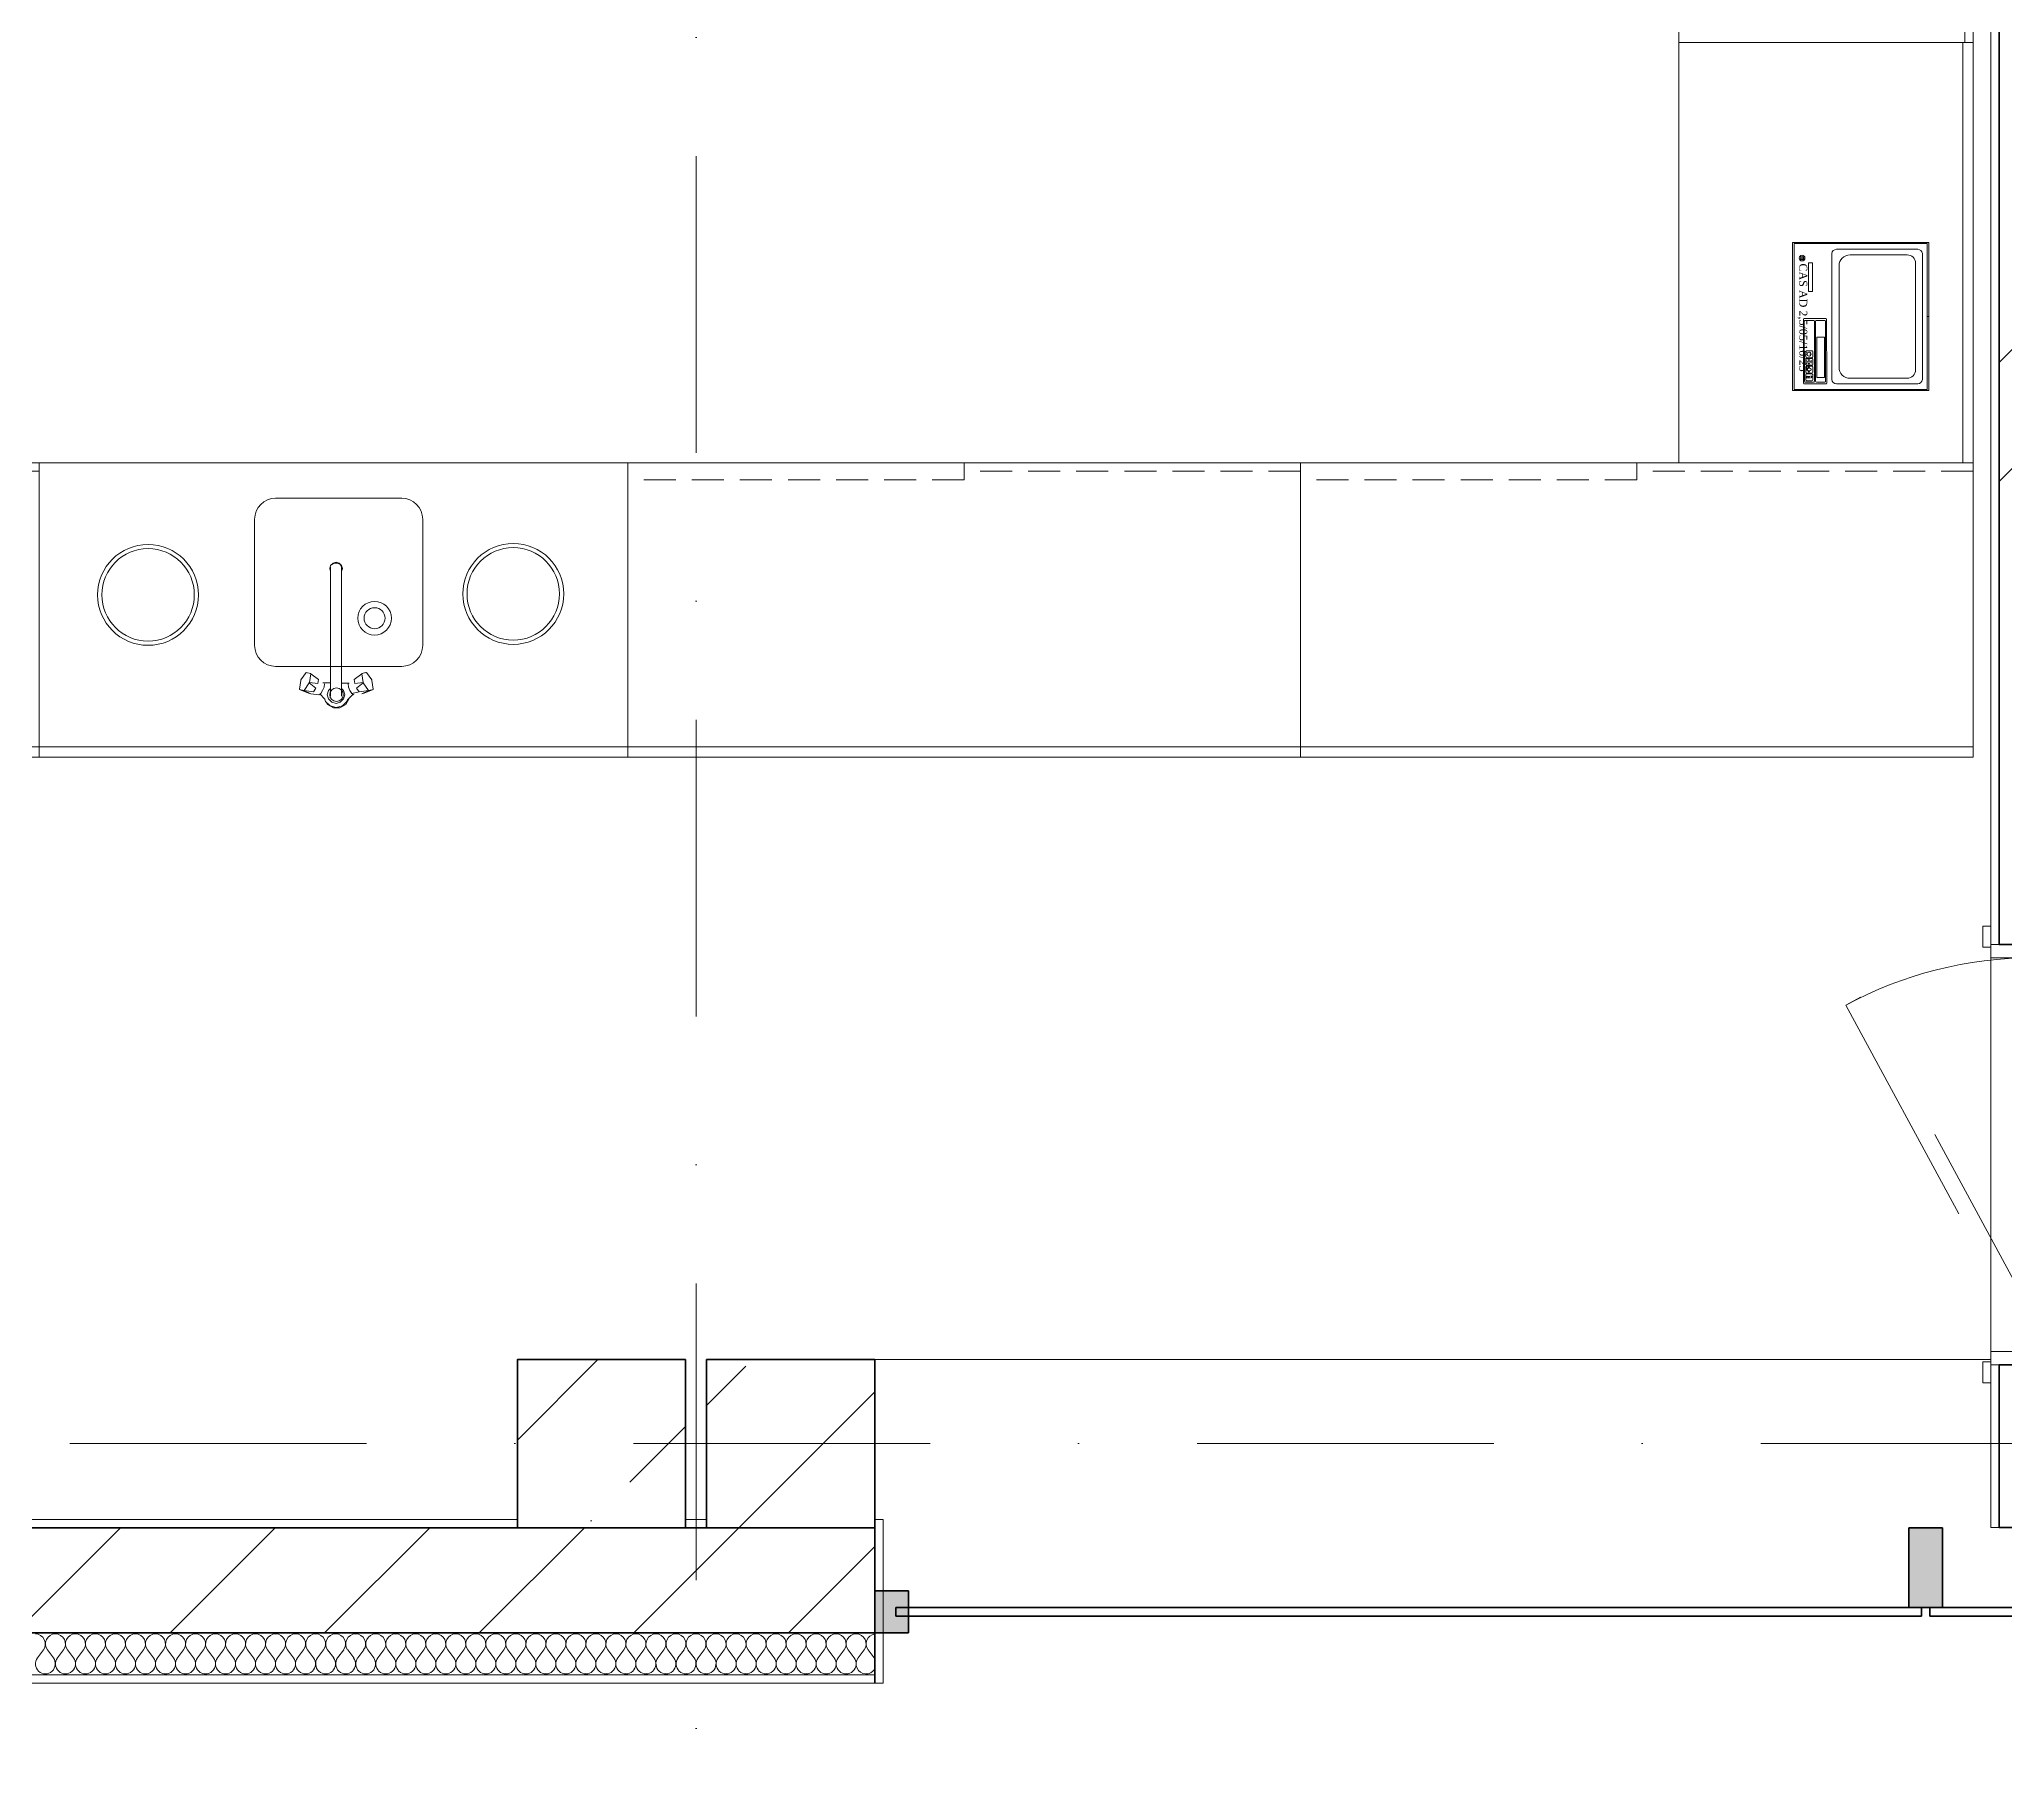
# Model space of a CAD drawing. Header units: millimetres. Extents: x -34838 to 729576, y -214038 to 121482.
# Drawn here: x 576880 to 581555, y -98516 to -94397 of the extents above; entities that cross this region are included whole.
import ezdxf
from ezdxf.enums import TextEntityAlignment as Align

# ---------------------------------------------------------------- set-up
doc = ezdxf.new("R2010")
doc.units = ezdxf.units.MM
doc.header["$MEASUREMENT"] = 0
for name, pattern in [('HIDDEN', [114.3, 76.2, -38.1]), ('Штриховая', [1128.888893, 564.444447, -564.444447]), ('Штрихпунктирная', [1340.555525, 705.555534, -352.777767, 0, -282.222223])]:
    doc.linetypes.add(name, pattern=pattern)
for name, color, linetype, lineweight in [('0_Ном._пера__1', 7, 'Continuous', 13), ('А _ ОСІ КООРДИНАЦІЙНІ.3D_Ном._пера__105', 7, 'Continuous', 13), ('А _ ОСІ КООРДИНАЦІЙНІ.3D_Ном._пера__25', 7, 'Continuous', 0), ('АБ _ 0 _ СТІНИ _ ЗОВНІШНІ .3D_Ном._пера__27', 7, 'Continuous', 35), ('АБ _ 0 _ СТІНИ _ ЗОВНІШНІ .3D_Ном._пера__87', 7, 'Continuous', 13), ('АБ _ 0 _ СТІНИ _ НАВІСНІ .3D_Ном._пера__171', 7, 'Continuous', 13), ('АБ _ 0 _ СТІНИ _ НАВІСНІ .3D_Ном._пера__27', 7, 'Continuous', 35), ('АБ _ 0 _ СТІНИ _ НАВІСНІ .3D_Ном._пера__67', 7, 'Continuous', 15), ('АБ _ 0 _ СТІНИ _ НАВІСНІ .3D_Ном._пера__87', 7, 'Continuous', 13), ('АБ _ 1 _ КОЛОНИ _ КБ.3D_Ном._пера__28', 7, 'Continuous', 35), ('Двери ARCHICAD_Ном._пера__1', 7, 'Continuous', 13), ('Двери ARCHICAD_Ном._пера__23', 7, 'Continuous', 20), ('Двери ARCHICAD_Ном._пера__27', 7, 'Continuous', 35), ('Двери ARCHICAD_Ном._пера__3', 7, 'Continuous', 15), ('Двери ARCHICAD_Ном._пера__87', 7, 'Continuous', 13)]:
    doc.layers.add(name, color=color, linetype=linetype, lineweight=lineweight)
for name, color, linetype in [('А _ ОСІ КООРДИНАЦІЙНІ.3D', 7, 'Continuous'), ('АБ _ 0 _ СТІНИ _ ЗОВНІШНІ .3D', 7, 'Continuous'), ('АБ _ 0 _ СТІНИ _ НАВІСНІ .3D', 7, 'Continuous'), ('АБ _ 1 _ КОЛОНИ _ КБ.3D', 7, 'Continuous'), ('АП _ ТЕП _ ЗОНИ ПРИМІЩЕНЬ .3D', 7, 'Continuous'), ('Двери ARCHICAD', 7, 'Continuous')]:
    doc.layers.add(name, color=color, linetype=linetype)
doc.styles.add('СГЕНЕРИР_СТИЛЬ_1', font='Arial.ttf')
doc.styles.add('СГЕНЕРИР_СТИЛЬ_3', font='Times New Roman.ttf')
pattern_1 = [(45, (518441.8, -97737.7), (-707.107, 707.107), []), (45, (518300.3, -97596.3), (-707.107, 707.107), [])]
pattern_2 = [(45, (518441.76, -97737.7), (-367.6955, 367.6955), []), (45, (518257.9, -97553.85), (-367.6955, 367.6955), [390, -130, 0, -130])]

# ---------------------------------------------------------------- blocks, each defined once
blk = doc.blocks.new('Навесная Стена_5_1', base_point=(518441.8, -97737.7))
at = {"layer": 'АБ _ 0 _ СТІНИ _ НАВІСНІ .3D', "linetype": 'Continuous', "lineweight": 0, "true_color": 0x000000}
for points in [[(581326.8, -98127.7), (581406.8, -98127.7), (581406.8, -97937.7), (581326.8, -97937.7)], [(578866.8, -98187.7), (578946.8, -98187.7), (578946.8, -98087.7), (578866.8, -98087.7)]]:
    blk.add_hatch(color=18, dxfattribs=at).paths.add_polyline_path(points)
at = {"layer": 'АБ _ 0 _ СТІНИ _ НАВІСНІ .3D_Ном._пера__27', "color": 7, "linetype": 'Continuous', "lineweight": 35}
for p, q in [((581406.8, -97937.7), (581326.8, -97937.7)), ((581326.8, -97937.7), (581326.8, -98127.7)), ((581406.8, -98127.7), (581406.8, -97937.7)), ((578946.8, -98087.7), (578866.8, -98087.7)), ((578866.8, -98087.7), (578866.8, -98187.7)), ((578946.8, -98187.7), (578946.8, -98087.7)), ((578916.8, -98127.7), (581356.8, -98127.7)), ((578916.8, -98147.7), (578916.8, -98127.7)), ((581356.8, -98147.7), (578916.8, -98147.7)), ((581326.8, -98127.7), (581406.8, -98127.7)), ((581356.8, -98127.7), (581356.8, -98147.7)), ((581376.8, -98127.7), (590631.8, -98127.7)), ((581376.8, -98147.7), (581376.8, -98127.7)), ((590631.8, -98147.7), (581376.8, -98147.7)), ((578866.8, -98187.7), (578946.8, -98187.7))]:
    blk.add_line(p, q, dxfattribs=at)
blk = doc.blocks.new('Металлическая Дверь 22_11')
at = {"layer": 'Двери ARCHICAD_Ном._пера__1', "color": 7, "linetype": 'Continuous', "lineweight": 13}
for start, end in [(151.6147, 180), (180, 208.3853)]:
    blk.add_arc((468, 0), 936, start, end, dxfattribs=at)
at = {"layer": 'Двери ARCHICAD_Ном._пера__23', "color": 7, "linetype": 'Continuous', "lineweight": 20}
for p, q in [((-468, 0), (-500, 0)), ((-500, 0), (-500, -100)), ((-468, -100), (-468, 0)), ((500, 0), (468, 0)), ((468, 0), (468, -100)), ((500, -100), (500, 0)), ((-500, -100), (-468, -100)), ((468, -100), (500, -100))]:
    blk.add_line(p, q, dxfattribs=at)
at = {"layer": 'Двери ARCHICAD_Ном._пера__27', "color": 7, "linetype": 'Continuous', "lineweight": 35}
for p, q in [((-500, 0), (-500, 40)), ((-500, 0), (-500, 40)), ((-500, -80), (-500, 0)), ((-500, -80), (-500, 0)), ((500, 0), (500, 40)), ((500, 0), (500, 40)), ((500, -80), (500, 0)), ((500, -80), (500, 0))]:
    blk.add_line(p, q, dxfattribs=at)
at = {"layer": 'Двери ARCHICAD_Ном._пера__3', "color": 7, "linetype": 'Continuous', "lineweight": 15}
for p, q in [((-374.5, 409.8), (-355.5, 445)), ((-355.5, 445), (468, 0)), ((449, -35.2), (-374.5, 409.8)), ((-493, 79), (-543, 79)), ((-543, 79), (-543, 60)), ((-543, 60), (-493, 60)), ((-481, 60), (-500, 60)), ((-500, 60), (-500, 0)), ((-493, 60), (-493, 79)), ((-481, 0), (-481, 60)), ((500, 60), (481, 60)), ((481, 60), (481, 0)), ((543, 79), (493, 79)), ((493, 79), (493, 60)), ((493, 60), (543, 60)), ((500, 0), (500, 60)), ((543, 60), (543, 79)), ((-500, 0), (-481, 0)), ((468, 0), (449, -35.2)), ((481, 0), (500, 0)), ((-493, -100), (-543, -100)), ((-543, -100), (-543, -119)), ((-543, -119), (-493, -119)), ((-493, -119), (-493, -100)), ((543, -100), (493, -100)), ((493, -100), (493, -119)), ((493, -119), (543, -119)), ((543, -119), (543, -100))]:
    blk.add_line(p, q, dxfattribs=at)
at = {"layer": 'Двери ARCHICAD_Ном._пера__3', "color": 7, "linetype": 'Штриховая', "lineweight": 15}
for p, q in [((449, 35.2), (-374.5, -409.8)), ((-355.5, -445), (468, 0)), ((468, 0), (449, 35.2)), ((-374.5, -409.8), (-355.5, -445))]:
    blk.add_line(p, q, dxfattribs=at)
at = {"layer": 'Двери ARCHICAD_Ном._пера__87', "color": 7, "linetype": 'Continuous', "lineweight": 13}
for p, q in [((-500, 60), (-543, 60)), ((-500, 60), (-543, 60)), ((-500, 40), (-500, 60)), ((-500, 40), (-500, 60)), ((500, 40), (500, 60)), ((500, 40), (500, 60)), ((500, 60), (543, 60)), ((500, 60), (543, 60)), ((-500, -100), (-500, -80)), ((-500, -100), (-500, -80)), ((500, -100), (500, -80)), ((500, -100), (500, -80)), ((-500, -100), (-543, -100)), ((-500, -100), (-543, -100)), ((500, -100), (543, -100)), ((500, -100), (543, -100))]:
    blk.add_line(p, q, dxfattribs=at)
blk = doc.blocks.new('Стена_85_1', base_point=(581601.8, -97937.3))
at = {"layer": 'АБ _ 0 _ СТІНИ _ ЗОВНІШНІ .3D', "linetype": 'Continuous', "lineweight": 0, "true_color": 0x000000}
h = blk.add_hatch(dxfattribs=at)
h.set_pattern_fill('М___ЦЕГЛА_ОБЛИЧКУВАЛЬНА__3B', color=18, style=0, pattern_type=2)
h.set_pattern_definition(pattern_1)
h.paths.add_polyline_path([(581661.8, -91937.7), (581541.8, -91937.7), (581541.8, -96550.1), (581661.8, -96550.1)])
h = blk.add_hatch(dxfattribs=at)
h.set_pattern_fill('М___ЦЕГЛА_ОБЛИЧКУВАЛЬНА__3B', color=18, style=0, pattern_type=2)
h.set_pattern_definition(pattern_1)
h.paths.add_polyline_path([(581541.8, -97550.1), (581541.8, -97937.3), (581661.8, -97937.3), (581661.8, -97550.1)])
at = {"layer": 'АБ _ 0 _ СТІНИ _ ЗОВНІШНІ .3D_Ном._пера__27', "color": 7, "linetype": 'Continuous', "lineweight": 35}
for p, q in [((581541.8, -91937.7), (581541.8, -96550.1)), ((581541.8, -96550.1), (581621.8, -96550.1)), ((581541.8, -97550.1), (581541.8, -97937.3)), ((581541.8, -97550.1), (581621.8, -97550.1))]:
    blk.add_line(p, q, dxfattribs=at)
at = {"layer": 'АБ _ 0 _ СТІНИ _ ЗОВНІШНІ .3D_Ном._пера__27', "color": 7, "linetype": 'Continuous', "lineweight": 35, "flags": 128}
blk.add_lwpolyline([(581661.8, -97937.3), (581541.8, -97937.3)], dxfattribs=at)
at = {"layer": 'АБ _ 0 _ СТІНИ _ ЗОВНІШНІ .3D_Ном._пера__87', "color": 7, "linetype": 'Continuous', "lineweight": 13}
for p, q in [((581521.8, -96550.1), (581521.8, -96507.1)), ((581521.8, -96550.1), (581541.8, -96550.1)), ((581521.8, -97550.1), (581521.8, -97593.1)), ((581521.8, -97550.1), (581541.8, -97550.1))]:
    blk.add_line(p, q, dxfattribs=at)
at = {"layer": 'АБ _ 0 _ СТІНИ _ ЗОВНІШНІ .3D_Ном._пера__87', "color": 7, "linetype": 'Continuous', "lineweight": 13, "flags": 128}
for points in [[(581521.8, -87887.7), (581521.8, -96550.1)], [(581521.8, -97550.1), (581521.8, -97937.3)], [(581541.8, -97937.3), (581521.8, -97937.3)]]:
    blk.add_lwpolyline(points, dxfattribs=at)
at = {"layer": 'Двери ARCHICAD', "color": 7, "linetype": 'Continuous', "lineweight": 18, "zscale": 1000, "rotation": 270}
blk.add_blockref('Металлическая Дверь 22_11', (581621.8, -97050.1), dxfattribs=at)
blk = doc.blocks.new('*X344', base_point=(518441.8, -97737.7))
at = {"layer": 'АБ _ 0 _ СТІНИ _ НАВІСНІ .3D_Ном._пера__171', "color": 7, "linetype": 'Continuous', "lineweight": 13}
for p, q in [((576875.1, -98247.2), (576889.4, -98228.2)), ((576913.2, -98247.2), (576898.9, -98228.2)), ((576922.7, -98247.2), (576937, -98228.2)), ((576960.8, -98247.2), (576946.5, -98228.2)), ((576970.3, -98247.2), (576984.6, -98228.2)), ((577008.4, -98247.2), (576994.1, -98228.2)), ((577018, -98247.2), (577032.2, -98228.2)), ((577056, -98247.2), (577041.8, -98228.2)), ((577065.6, -98247.2), (577079.9, -98228.2)), ((577103.7, -98247.2), (577089.4, -98228.2)), ((577113.2, -98247.2), (577127.5, -98228.2)), ((577151.3, -98247.2), (577137, -98228.2)), ((577160.8, -98247.2), (577175.1, -98228.2)), ((577198.9, -98247.2), (577184.6, -98228.2)), ((577208.4, -98247.2), (577222.7, -98228.2)), ((577246.5, -98247.2), (577232.2, -98228.2)), ((577256, -98247.2), (577270.3, -98228.2)), ((577294.1, -98247.2), (577279.9, -98228.2)), ((577303.7, -98247.2), (577318, -98228.2)), ((577341.8, -98247.2), (577327.5, -98228.2)), ((577351.3, -98247.2), (577365.6, -98228.2)), ((577389.4, -98247.2), (577375.1, -98228.2)), ((577398.9, -98247.2), (577413.2, -98228.2)), ((577437, -98247.2), (577422.7, -98228.2)), ((577446.5, -98247.2), (577460.8, -98228.2)), ((577484.6, -98247.2), (577470.3, -98228.2)), ((577494.1, -98247.2), (577508.4, -98228.2)), ((577532.2, -98247.2), (577518, -98228.2)), ((577541.8, -98247.2), (577556, -98228.2)), ((577579.9, -98247.2), (577565.6, -98228.2)), ((577589.4, -98247.2), (577603.7, -98228.2)), ((577627.5, -98247.2), (577613.2, -98228.2)), ((577637, -98247.2), (577651.3, -98228.2)), ((577675.1, -98247.2), (577660.8, -98228.2)), ((577684.6, -98247.2), (577698.9, -98228.2)), ((577722.7, -98247.2), (577708.4, -98228.2)), ((577732.2, -98247.2), (577746.5, -98228.2)), ((577770.3, -98247.2), (577756, -98228.2)), ((577779.9, -98247.2), (577794.1, -98228.2)), ((577818, -98247.2), (577803.7, -98228.2)), ((577827.5, -98247.2), (577841.8, -98228.2)), ((577865.6, -98247.2), (577851.3, -98228.2)), ((577875.1, -98247.2), (577889.4, -98228.2)), ((577913.2, -98247.2), (577898.9, -98228.2)), ((577922.7, -98247.2), (577937, -98228.2)), ((577960.8, -98247.2), (577946.5, -98228.2)), ((577970.3, -98247.2), (577984.6, -98228.2)), ((578008.4, -98247.2), (577994.1, -98228.2)), ((578018, -98247.2), (578032.2, -98228.2)), ((578056, -98247.2), (578041.8, -98228.2)), ((578065.6, -98247.2), (578079.9, -98228.2)), ((578103.7, -98247.2), (578089.4, -98228.2)), ((578113.2, -98247.2), (578127.5, -98228.2)), ((578151.3, -98247.2), (578137, -98228.2)), ((578160.8, -98247.2), (578175.1, -98228.2)), ((578198.9, -98247.2), (578184.6, -98228.2)), ((578208.4, -98247.2), (578222.7, -98228.2)), ((578246.5, -98247.2), (578232.2, -98228.2)), ((578256, -98247.2), (578270.3, -98228.2)), ((578294.1, -98247.2), (578279.9, -98228.2)), ((578303.7, -98247.2), (578318, -98228.2)), ((578341.8, -98247.2), (578327.5, -98228.2)), ((578351.3, -98247.2), (578365.6, -98228.2)), ((578389.4, -98247.2), (578375.1, -98228.2)), ((578398.9, -98247.2), (578413.2, -98228.2)), ((578437, -98247.2), (578422.7, -98228.2)), ((578446.5, -98247.2), (578460.8, -98228.2)), ((578484.6, -98247.2), (578470.3, -98228.2)), ((578494.1, -98247.2), (578508.4, -98228.2)), ((578532.2, -98247.2), (578518, -98228.2)), ((578541.8, -98247.2), (578556, -98228.2)), ((578579.9, -98247.2), (578565.6, -98228.2)), ((578589.4, -98247.2), (578603.7, -98228.2)), ((578627.5, -98247.2), (578613.2, -98228.2)), ((578637, -98247.2), (578651.3, -98228.2)), ((578675.1, -98247.2), (578660.8, -98228.2)), ((578684.6, -98247.2), (578698.9, -98228.2)), ((578722.7, -98247.2), (578708.4, -98228.2)), ((578732.2, -98247.2), (578746.5, -98228.2)), ((578770.3, -98247.2), (578756, -98228.2)), ((578779.9, -98247.2), (578794.1, -98228.2)), ((578818, -98247.2), (578803.7, -98228.2)), ((578827.5, -98247.2), (578841.8, -98228.2)), ((578865.6, -98247.2), (578851.3, -98228.2))]:
    blk.add_line(p, q, dxfattribs=at)
for centre, start, end in [((576870.3, -98213.9), 323.1301, 90), ((576918, -98213.9), 90, 216.8699), ((576918, -98213.9), 323.1301, 90), ((576965.6, -98213.9), 90, 216.8699), ((576965.6, -98213.9), 323.1301, 90), ((577013.2, -98213.9), 90, 216.8699), ((577013.2, -98213.9), 323.1301, 90), ((577060.8, -98213.9), 90, 216.8699), ((577060.8, -98213.9), 323.1301, 90), ((577108.4, -98213.9), 90, 216.8699), ((577108.4, -98213.9), 323.1301, 90), ((577156, -98213.9), 90, 216.8699), ((577156, -98213.9), 323.1301, 90), ((577203.7, -98213.9), 90, 216.8699), ((577203.7, -98213.9), 323.1301, 90), ((577251.3, -98213.9), 90, 216.8699), ((577251.3, -98213.9), 323.1301, 90), ((577298.9, -98213.9), 90, 216.8699), ((577298.9, -98213.9), 323.1301, 90), ((577346.5, -98213.9), 90, 216.8699), ((577346.5, -98213.9), 323.1301, 90), ((577394.1, -98213.9), 90, 216.8699), ((577394.1, -98213.9), 323.1301, 90), ((577441.8, -98213.9), 90, 216.8699), ((577441.8, -98213.9), 323.1301, 90), ((577489.4, -98213.9), 90, 216.8699), ((577489.4, -98213.9), 323.1301, 90), ((577537, -98213.9), 90, 216.8699), ((577537, -98213.9), 323.1301, 90), ((577584.6, -98213.9), 90, 216.8699), ((577584.6, -98213.9), 323.1301, 90), ((577632.2, -98213.9), 90, 216.8699), ((577632.2, -98213.9), 323.1301, 90), ((577679.9, -98213.9), 90, 216.8699), ((577679.9, -98213.9), 323.1301, 90), ((577727.5, -98213.9), 90, 216.8699), ((577727.5, -98213.9), 323.1301, 90), ((577775.1, -98213.9), 90, 216.8699), ((577775.1, -98213.9), 323.1301, 90), ((577822.7, -98213.9), 90, 216.8699), ((577822.7, -98213.9), 323.1301, 90), ((577870.3, -98213.9), 90, 216.8699), ((577870.3, -98213.9), 323.1301, 90), ((577918, -98213.9), 90, 216.8699), ((577918, -98213.9), 323.1301, 90), ((577965.6, -98213.9), 90, 216.8699), ((577965.6, -98213.9), 323.1301, 90), ((578013.2, -98213.9), 90, 216.8699), ((578013.2, -98213.9), 323.1301, 90), ((578060.8, -98213.9), 90, 216.8699), ((578060.8, -98213.9), 323.1301, 90), ((578108.4, -98213.9), 90, 216.8699), ((578108.4, -98213.9), 323.1301, 90), ((578156, -98213.9), 90, 216.8699), ((578156, -98213.9), 323.1301, 90), ((578203.7, -98213.9), 90, 216.8699), ((578203.7, -98213.9), 323.1301, 90), ((578251.3, -98213.9), 90, 216.8699), ((578251.3, -98213.9), 323.1301, 90), ((578298.9, -98213.9), 90, 216.8699), ((578298.9, -98213.9), 323.1301, 90), ((578346.5, -98213.9), 90, 216.8699), ((578346.5, -98213.9), 323.1301, 90), ((578394.1, -98213.9), 90, 216.8699), ((578394.1, -98213.9), 323.1301, 90), ((578441.8, -98213.9), 90, 216.8699), ((578441.8, -98213.9), 323.1301, 90), ((578489.4, -98213.9), 90, 216.8699), ((578489.4, -98213.9), 323.1301, 90), ((578537, -98213.9), 90, 216.8699), ((578537, -98213.9), 323.1301, 90), ((578584.6, -98213.9), 90, 216.8699), ((578584.6, -98213.9), 323.1301, 90), ((578632.2, -98213.9), 90, 216.8699), ((578632.2, -98213.9), 323.1301, 90), ((578679.9, -98213.9), 90, 216.8699), ((578679.9, -98213.9), 323.1301, 90), ((578727.5, -98213.9), 90, 216.8699), ((578727.5, -98213.9), 323.1301, 90), ((578775.1, -98213.9), 90, 216.8699), ((578775.1, -98213.9), 323.1301, 90), ((578822.7, -98213.9), 90, 216.8699), ((578822.7, -98213.9), 323.1301, 90), ((578870.3, -98213.9), 98.6269, 216.8699), ((576894.1, -98261.5), 143.1301, 36.8699), ((576941.8, -98261.5), 143.1301, 36.8699), ((576989.4, -98261.5), 143.1301, 36.8699), ((577037, -98261.5), 143.1301, 36.8699), ((577084.6, -98261.5), 143.1301, 36.8699), ((577132.2, -98261.5), 143.1301, 36.8699), ((577179.9, -98261.5), 143.1301, 36.8699), ((577227.5, -98261.5), 143.1301, 36.8699), ((577275.1, -98261.5), 143.1301, 36.8699), ((577322.7, -98261.5), 143.1301, 36.8699), ((577370.3, -98261.5), 143.1301, 36.8699), ((577418, -98261.5), 143.1301, 36.8699), ((577465.6, -98261.5), 143.1301, 36.8699), ((577513.2, -98261.5), 143.1301, 36.8699), ((577560.8, -98261.5), 143.1301, 36.8699), ((577608.4, -98261.5), 143.1301, 36.8699), ((577656, -98261.5), 143.1301, 36.8699), ((577703.7, -98261.5), 143.1301, 36.8699), ((577751.3, -98261.5), 143.1301, 36.8699), ((577798.9, -98261.5), 143.1301, 36.8699), ((577846.5, -98261.5), 143.1301, 36.8699), ((577894.1, -98261.5), 143.1301, 36.8699), ((577941.8, -98261.5), 143.1301, 36.8699), ((577989.4, -98261.5), 143.1301, 36.8699), ((578037, -98261.5), 143.1301, 36.8699), ((578084.6, -98261.5), 143.1301, 36.8699), ((578132.2, -98261.5), 143.1301, 36.8699), ((578179.9, -98261.5), 143.1301, 36.8699), ((578227.5, -98261.5), 143.1301, 36.8699), ((578275.1, -98261.5), 143.1301, 36.8699), ((578322.7, -98261.5), 143.1301, 36.8699), ((578370.3, -98261.5), 143.1301, 36.8699), ((578418, -98261.5), 143.1301, 36.8699), ((578465.6, -98261.5), 143.1301, 36.8699), ((578513.2, -98261.5), 143.1301, 36.8699), ((578560.8, -98261.5), 143.1301, 36.8699), ((578608.4, -98261.5), 143.1301, 36.8699), ((578656, -98261.5), 143.1301, 36.8699), ((578703.7, -98261.5), 143.1301, 36.8699), ((578751.3, -98261.5), 143.1301, 36.8699), ((578798.9, -98261.5), 143.1301, 36.8699), ((578846.5, -98261.5), 143.1301, 328.2117), ((578846.5, -98261.5), 31.7883, 36.8699)]:
    blk.add_arc(centre, 23.8, start, end, dxfattribs=at)
blk = doc.blocks.new('Прямоугольный Дверной Проем 22_2')
at = {"layer": 'Двери ARCHICAD_Ном._пера__87', "color": 7, "linetype": 'Continuous', "lineweight": 13}
for p in [(14687.5, 390), (14667.5, 0)]:
    blk.add_line(p, (14667.5, 390), dxfattribs=at)
blk = doc.blocks.new('Стена_98_1', base_point=(538775.8, -98017.7))
at = {"layer": 'АБ _ 0 _ СТІНИ _ НАВІСНІ .3D', "linetype": 'Continuous', "lineweight": 0, "true_color": 0x000000}
h = blk.add_hatch(dxfattribs=at)
h.set_pattern_fill('М___ЦЕГЛА_ЗВИЧАЙНА_0001', color=18, style=0, pattern_type=2)
h.set_pattern_definition([(45, (518441.76, -97737.7), (-183.8478, 183.8478), [])])
h.paths.add_polyline_path([(547873.7, -98187.7), (578866.8, -98187.7), (578866.8, -97937.7), (547873.7, -97937.7), (547873.7, -98092.7)])
at = {"layer": 'АБ _ 0 _ СТІНИ _ НАВІСНІ .3D_Ном._пера__27', "color": 7, "linetype": 'Continuous', "lineweight": 35}
for p, q in [((578016.8, -97937.7), (572641.8, -97937.7)), ((578466.8, -97937.7), (578416.8, -97937.7)), ((578866.8, -97937.7), (578866.8, -98307.7)), ((547873.7, -98187.7), (578866.8, -98187.7))]:
    blk.add_line(p, q, dxfattribs=at)
at = {"layer": 'АБ _ 0 _ СТІНИ _ НАВІСНІ .3D_Ном._пера__67', "color": 7, "linetype": 'Continuous', "lineweight": 15}
blk.add_line((547873.7, -98287.7), (578866.8, -98287.7), dxfattribs=at)
at = {"layer": 'АБ _ 0 _ СТІНИ _ НАВІСНІ .3D_Ном._пера__87', "color": 7, "linetype": 'Continuous', "lineweight": 13}
for p, q in [((578866.8, -97917.7), (578886.8, -97917.7)), ((578886.8, -98307.7), (578886.8, -97917.7)), ((578866.8, -98307.7), (578886.8, -98307.7))]:
    blk.add_line(p, q, dxfattribs=at)
at = {"layer": 'АБ _ 0 _ СТІНИ _ НАВІСНІ .3D_Ном._пера__87', "color": 7, "linetype": 'Continuous', "lineweight": 13, "flags": 128}
for points in [[(578016.8, -97917.7), (572641.8, -97917.7)], [(578466.8, -97917.7), (578416.8, -97917.7)], [(547873.7, -98307.7), (578866.8, -98307.7)]]:
    blk.add_lwpolyline(points, dxfattribs=at)
at = {"layer": 'АБ _ 0 _ СТІНИ _ НАВІСНІ .3D', "color": 7, "lineweight": 20}
blk.add_blockref('*X344', (518441.8, -97737.7), dxfattribs=at)
at = {"layer": 'Двери ARCHICAD', "color": 7, "linetype": 'Continuous', "lineweight": 18, "xscale": -1, "zscale": 1000}
blk.add_blockref('Прямоугольный Дверной Проем 22_2', (593554.3, -98307.7), dxfattribs=at)
blk = doc.blocks.new('Колонна_69_1', base_point=(578216.8, -97737.7))
at = {"layer": 'АБ _ 1 _ КОЛОНИ _ КБ.3D', "linetype": 'Continuous', "lineweight": 0, "true_color": 0x000000}
h = blk.add_hatch(dxfattribs=at)
h.set_pattern_fill('М___БЕТОН_АРМОВАНИЙ___З__C0', color=18, style=0, pattern_type=2)
h.set_pattern_definition(pattern_2)
h.paths.add_polyline_path([(578416.8, -97537.7), (578016.8, -97537.7), (578016.8, -97937.7), (578416.8, -97937.7)])
at = {"layer": 'АБ _ 1 _ КОЛОНИ _ КБ.3D_Ном._пера__28', "color": 7, "linetype": 'Continuous', "lineweight": 35, "flags": 128}
blk.add_lwpolyline([(578416.8, -97537.7), (578016.8, -97537.7), (578016.8, -97937.7), (578416.8, -97937.7)], close=True, dxfattribs=at)
blk = doc.blocks.new('Колонна_75_1', base_point=(578666.8, -97737.7))
at = {"layer": 'АБ _ 1 _ КОЛОНИ _ КБ.3D', "linetype": 'Continuous', "lineweight": 0, "true_color": 0x000000}
h = blk.add_hatch(dxfattribs=at)
h.set_pattern_fill('М___БЕТОН_АРМОВАНИЙ___З__C0', color=18, style=0, pattern_type=2)
h.set_pattern_definition(pattern_2)
h.paths.add_polyline_path([(578866.8, -97537.7), (578466.8, -97537.7), (578466.8, -97937.7), (578866.8, -97937.7)])
at = {"layer": 'АБ _ 1 _ КОЛОНИ _ КБ.3D_Ном._пера__28', "color": 7, "linetype": 'Continuous', "lineweight": 35, "flags": 128}
blk.add_lwpolyline([(578866.8, -97537.7), (578466.8, -97537.7), (578466.8, -97937.7), (578866.8, -97937.7)], close=True, dxfattribs=at)
blk = doc.blocks.new('Стандартный Маркер Сетки_2')
at = {"layer": 'А _ ОСІ КООРДИНАЦІЙНІ.3D_Ном._пера__105', "color": 7, "linetype": 'Штрихпунктирная', "lineweight": 13}
blk.add_line((500, 0), (99754.182117, 0), dxfattribs=at)
at = {"layer": 'А _ ОСІ КООРДИНАЦІЙНІ.3D_Ном._пера__25', "color": 7, "lineweight": 0, "style": 'СГЕНЕРИР_СТИЛЬ_1'}
blk.add_attdef('AC_MarkerText_1', text='', height=700, dxfattribs=at).set_placement((-1000, 40.005), align=Align.MIDDLE_CENTER)
blk = doc.blocks.new('Стандартный Маркер Сетки')
at = {"layer": 'А _ ОСІ КООРДИНАЦІЙНІ.3D_Ном._пера__105', "color": 7, "linetype": 'Штрихпунктирная', "lineweight": 13}
blk.add_line((500, 0), (18399.2, 0), dxfattribs=at)
at = {"layer": 'А _ ОСІ КООРДИНАЦІЙНІ.3D_Ном._пера__25', "color": 7, "lineweight": 0, "style": 'СГЕНЕРИР_СТИЛЬ_1'}
blk.add_attdef('AC_MarkerText_1', text='', height=700, rotation=90, dxfattribs=at).set_placement((19899.2, 40), align=Align.MIDDLE_CENTER)

msp = doc.modelspace()

# ---------------------------------------------------------------- linework, layer by layer
at = {"layer": '0_Ном._пера__1', "color": 7, "linetype": 'Continuous', "lineweight": 13}
for p, q in [((580779.7, -94404.9), (580779.7, -92604.9)), ((581459.7, -92604.9), (581459.7, -94404.9)), ((581479.7, -92604.9), (581479.7, -94404.9)), ((580779.7, -94404.9), (581479.7, -94404.9)), ((580779.7, -95404.9), (580779.7, -94404.9)), ((581454.7, -95404.9), (581454.7, -94404.9)), ((581479.7, -95404.9), (581479.7, -94404.9)), ((581049.5, -95232.8), (581049.5, -94880.8)), ((581049.5, -94880.8), (581374.5, -94880.8)), ((581053.7, -94883.3), (581053.7, -95230.2)), ((581370.3, -94883.3), (581053.7, -94883.3)), ((581154.3, -94896.7), (581348.1, -94896.7)), ((581370.3, -94883.3), (581370.3, -95230.2)), ((581374.5, -94880.8), (581374.5, -95232.8)), ((581087.6, -94997.4), (581087.6, -94929)), ((581097.1, -94929), (581087.6, -94929)), ((581097.1, -94929), (581097.1, -94997.4)), ((581143.4, -95206.3), (581143.4, -94907.2)), ((581160.7, -94936.1), (581160.7, -95177.4)), ((581323, -94910.1), (581186.8, -94910.1)), ((581342.7, -94929.7), (581342.7, -95183.7)), ((581358.9, -95206.3), (581358.9, -94907.2)), ((581097.1, -94997.4), (581087.6, -94997.4)), ((581075.9, -95215.2), (581075.7, -95063.4)), ((581077.6, -95061.5), (581129.2, -95061.4)), ((581078.4, -95210.7), (581078, -95067.9)), ((581080, -95066), (581100, -95065.9)), ((581101.9, -95067.9), (581102.2, -95210.7)), ((581104.9, -95210.7), (581104.7, -95067.8)), ((581106.7, -95065.9), (581126.5, -95065.9)), ((581128.5, -95067.8), (581128.7, -95210.6)), ((581131.1, -95063.3), (581131.4, -95215.1)), ((581374.5, -95056.8), (581370.3, -95056.8)), ((581107.8, -95202), (581107.8, -95105.6)), ((581107.8, -95105.6), (581125.6, -95105.6)), ((581125.6, -95202), (581125.6, -95105.6)), ((581081.4, -95152.6), (581081.4, -95140)), ((581081.4, -95170.9), (581081.4, -95158.2)), ((581081.4, -95189.2), (581081.4, -95176.5)), ((581096, -95138), (581083.4, -95138)), ((581096, -95154.6), (581083.4, -95154.6)), ((581096, -95156.3), (581083.4, -95156.3)), ((581096, -95172.8), (581083.4, -95172.8)), ((581096, -95174.6), (581083.4, -95174.6)), ((581084.8, -95164.3), (581094.1, -95164.3)), ((581089, -95158.7), (581087.3, -95160.3)), ((581089, -95159.3), (581087.3, -95161)), ((581089, -95169.1), (581087.3, -95167.4)), ((581089, -95169.7), (581087.3, -95168.1)), ((581089, -95176.3), (581087.3, -95177.9)), ((581089, -95177.4), (581087.3, -95179.1)), ((581089, -95158.7), (581090.6, -95160.3)), ((581089, -95159.3), (581090.6, -95161)), ((581089, -95169.1), (581090.6, -95167.4)), ((581089, -95169.7), (581090.6, -95168.1)), ((581089, -95176.3), (581090.6, -95177.9)), ((581089, -95177.4), (581090.6, -95179.1)), ((581095.1, -95146.6), (581091.4, -95146.6)), ((581094.1, -95160.5), (581094.1, -95167.7)), ((581097.9, -95152.6), (581097.9, -95140)), ((581097.9, -95170.9), (581097.9, -95158.2)), ((581097.9, -95189.2), (581097.9, -95176.5)), ((581129.5, -95217), (581077.9, -95217.1)), ((581100.2, -95212.6), (581080.3, -95212.6)), ((581081.4, -95207.5), (581081.4, -95194.8)), ((581096, -95191.1), (581083.4, -95191.1)), ((581096, -95192.9), (581083.4, -95192.9)), ((581096, -95209.4), (581083.4, -95209.4)), ((581091.3, -95199), (581086.5, -95199)), ((581091.3, -95202.9), (581086.5, -95202.9)), ((581089, -95188.1), (581087.3, -95186.5)), ((581089, -95189.3), (581087.3, -95187.6)), ((581089, -95188.1), (581090.6, -95186.5)), ((581089, -95189.3), (581090.6, -95187.6)), ((581089.1, -95199), (581089.1, -95202.9)), ((581091.3, -95199), (581091.3, -95199)), ((581098, -95207.5), (581098, -95194.8)), ((581126.8, -95212.6), (581106.8, -95212.6)), ((581125.6, -95202), (581107.8, -95202)), ((581154.3, -95216.9), (581348.1, -95216.9)), ((581323, -95203.5), (581186.8, -95203.5)), ((581374.5, -95232.8), (581049.5, -95232.8)), ((581053.7, -95230.2), (581370.3, -95230.2)), ((576879.7, -95404.9), (575279.7, -95404.9)), ((576879.7, -96104.9), (576879.7, -95404.9)), ((576879.7, -95404.9), (578279.7, -95404.9)), ((576879.7, -96104.9), (576879.7, -95404.9)), ((578279.7, -95404.9), (578279.7, -96104.9)), ((579879.7, -95404.9), (578279.7, -95404.9)), ((578279.7, -95404.9), (578279.7, -96104.9)), ((579879.7, -96104.9), (579879.7, -95404.9)), ((579879.7, -95404.9), (579879.7, -96104.9)), ((581479.7, -95404.9), (579879.7, -95404.9)), ((581479.7, -95404.9), (580779.7, -95404.9)), ((581479.7, -96104.9), (581479.7, -95404.9)), ((577441.8, -95488.9), (577741.8, -95488.9)), ((577391.8, -95538.9), (577391.8, -95838.9)), ((577791.8, -95538.9), (577791.8, -95838.9)), ((577578.6, -95643.3), (577572.6, -95649.3)), ((577576.1, -95646.8), (577582.1, -95643.3)), ((577585.6, -95641.3), (577578.6, -95643.3)), ((577582.1, -95643.3), (577589.1, -95643.3)), ((577592.6, -95643.3), (577585.6, -95641.3)), ((577589.1, -95643.3), (577595.1, -95646.8)), ((577598.6, -95649.3), (577592.6, -95643.3)), ((577595.1, -95646.8), (577598.6, -95652.8)), ((577572.6, -95649.3), (577570.6, -95656.3)), ((577572.6, -95663.3), (577570.6, -95656.3)), ((577572.6, -95653.1), (577572.6, -95959.9)), ((577600.6, -95656.3), (577598.6, -95649.3)), ((577598.6, -95959.9), (577598.6, -95652.8)), ((577598.6, -95663.3), (577600.6, -95656.3)), ((577441.8, -95888.9), (577741.8, -95888.9)), ((577501.4, -95922.5), (577498.6, -95942.9)), ((577501.9, -95921.2), (577501.4, -95922.5)), ((577514.5, -95903.5), (577501.9, -95921.2)), ((577522, -95928.2), (577509.5, -95945.9)), ((577514.5, -95903.5), (577513.8, -95904)), ((577524.4, -95906.1), (577514.5, -95903.5)), ((577522, -95928.2), (577522.6, -95926.9)), ((577537.8, -95940.9), (577522, -95928.2)), ((577522.6, -95926.9), (577525.3, -95906.4)), ((577522.6, -95926.9), (577542.2, -95929.9)), ((577525.3, -95906.4), (577525.1, -95905.7)), ((577543.7, -95919.8), (577525.3, -95906.4)), ((577543.7, -95919.8), (577542.2, -95929.9)), ((577572.6, -95927.8), (577554.3, -95927.7)), ((577554.9, -95928.2), (577555.9, -95928.4)), ((577628.8, -95919.8), (577647.1, -95906.4)), ((577628.8, -95919.8), (577630.2, -95929.9)), ((577649.9, -95926.9), (577630.2, -95929.9)), ((577650.4, -95928.2), (577634.6, -95940.9)), ((577656.5, -95903.5), (577646.6, -95906.1)), ((577647.4, -95905.7), (577647.1, -95906.4)), ((577647.1, -95906.4), (577649.9, -95926.9)), ((577649.9, -95926.9), (577650.4, -95928.2)), ((577650.4, -95928.2), (577663, -95945.9)), ((577657.2, -95904), (577656.5, -95903.5)), ((577670.5, -95921.2), (577658, -95903.5)), ((577671, -95922.5), (577670.5, -95921.2)), ((577673.8, -95942.9), (577671, -95922.5)), ((577498.6, -95942.9), (577498.9, -95943.7)), ((577498.9, -95943.7), (577520.4, -95952.6)), ((577498.9, -95943.7), (577508.8, -95946.4)), ((577508.8, -95946.4), (577509.5, -95945.9)), ((577508.8, -95946.4), (577525.2, -95953.9)), ((577509.5, -95945.9), (577531.7, -95949.7)), ((577525.2, -95953.9), (577520.4, -95952.6)), ((577525.2, -95953.9), (577544.3, -95956.3)), ((577537.8, -95940.9), (577531.7, -95949.7)), ((577549.1, -95953.1), (577544.3, -95956.3)), ((577558.8, -95967), (577546.9, -95954.5)), ((577549.1, -95953.1), (577553.7, -95946.5)), ((577557.1, -95938.2), (577553.7, -95946.5)), ((577556.1, -95929.1), (577555.9, -95928.4)), ((577557.1, -95938.2), (577558.1, -95930.5)), ((577558, -95966.2), (577559.8, -95969.6)), ((577560.5, -95972.1), (577559.2, -95967)), ((577571.3, -95983.1), (577560.5, -95972.1)), ((577562, -95973.7), (577565.1, -95979.5)), ((577567.6, -95946.3), (577564.6, -95956.3)), ((577564.6, -95956.3), (577567.6, -95966.3)), ((577572.6, -95941.3), (577567.6, -95946.3)), ((577575.6, -95974.3), (577567.6, -95966.3)), ((577575.6, -95974.3), (577585.6, -95977.3)), ((577585.6, -95977.3), (577595.6, -95974.3)), ((577595.6, -95974.3), (577603.6, -95966.3)), ((577598.6, -95928.8), (577616.8, -95928.7)), ((577603.6, -95946.3), (577598.6, -95941.3)), ((577599.2, -95941.8), (577599.2, -95941.9)), ((577599.2, -95941.8), (577599.2, -95941.8)), ((577611.4, -95972.1), (577600.6, -95983.1)), ((577606.6, -95956.3), (577603.6, -95946.3)), ((577603.6, -95966.3), (577606.6, -95956.3)), ((577616.6, -95965.1), (577608.9, -95979.5)), ((577612.5, -95967.9), (577611.4, -95972.1)), ((577613.6, -95968), (577626.1, -95954.9)), ((577615.4, -95938.2), (577614.4, -95930.5)), ((577618.7, -95946.5), (577615.4, -95938.2)), ((577616.6, -95964.9), (577616.6, -95965.1)), ((577623.4, -95953.1), (577618.7, -95946.5)), ((577640.8, -95949.7), (577623.4, -95953.1)), ((577623.4, -95953.1), (577628.2, -95956.3)), ((577634.6, -95940.9), (577640.8, -95949.7)), ((577663, -95945.9), (577640.8, -95949.7)), ((577663.7, -95946.4), (577647.2, -95953.9)), ((577647.2, -95953.9), (577652.1, -95952.6)), ((577652.1, -95952.6), (577673.6, -95943.7)), ((577663, -95945.9), (577663.7, -95946.4)), ((577673.6, -95943.7), (577663.7, -95946.4)), ((577673.6, -95943.7), (577673.8, -95942.9)), ((577565.1, -95979.5), (577570.8, -95982.6)), ((577586, -95987), (577571.3, -95983.1)), ((577572.1, -95983.3), (577579.3, -95987.3)), ((577579.3, -95987.3), (577594.7, -95987.3)), ((577600.6, -95983.1), (577586, -95987)), ((577594.7, -95987.3), (577608.9, -95979.5)), ((575279.7, -96079.9), (576879.7, -96079.9)), ((575279.7, -96104.9), (576879.7, -96104.9)), ((576879.7, -96079.9), (578279.7, -96079.9)), ((576879.7, -96104.9), (578279.7, -96104.9)), ((578279.7, -96079.9), (579879.7, -96079.9)), ((578279.7, -96104.9), (579879.7, -96104.9)), ((579879.7, -96079.9), (581479.7, -96079.9)), ((579879.7, -96104.9), (581479.7, -96104.9))]:
    msp.add_line(p, q, dxfattribs=at)
at = {"layer": '0_Ном._пера__1', "color": 7, "linetype": 'HIDDEN', "lineweight": 13}
for p, q in [((579079.7, -95444.9), (579079.7, -95404.9)), ((580679.7, -95444.9), (580679.7, -95404.9)), ((576879.7, -95424.9), (576079.7, -95424.9)), ((579079.7, -95444.9), (578279.7, -95444.9)), ((579879.7, -95424.9), (579079.7, -95424.9)), ((580679.7, -95444.9), (579879.7, -95444.9)), ((581479.7, -95424.9), (580679.7, -95424.9))]:
    msp.add_line(p, q, dxfattribs=at)
at = {"layer": '0_Ном._пера__1', "color": 7, "linetype": 'Continuous', "lineweight": 13}
for centre, radius in [((581072.7, -94917.8), 6.86), ((581072.7, -94917.8), 4.18), ((581072.7, -94917.8), 2.71), ((577138.4, -95718.8), 120), ((578007.1, -95716.5), 120), ((577138.4, -95718.8), 110), ((578007.1, -95716.5), 110), ((577677.2, -95774.3), 40), ((577677.2, -95774.3), 25), ((577586.7, -95956.3), 16), ((577586.7, -95956.3), 16)]:
    msp.add_circle(centre, radius, dxfattribs=at)
for centre, radius, start, end in [((581155.1, -94908.4), 11.7, 94.0139, 174.2286), ((581347.2, -94908.4), 11.7, 5.7714, 85.9861), ((581186.8, -94936.2), 26.1, 89.8601, 179.8601), ((581323, -94929.8), 19.7, 0.1399, 90.1399), ((581077.6, -95063.4), 1.92, 90.1399, 180.1399), ((581080.1, -95067.9), 1.92, 90.1399, 180.1399), ((581100, -95067.9), 1.92, 0.1399, 90.1399), ((581106.6, -95067.8), 1.92, 90.1399, 180.1399), ((581126.5, -95067.8), 1.92, 0.1399, 90.1399), ((581129.2, -95063.3), 1.92, 0.1399, 90.1399), ((581083.4, -95140), 1.92, 89.8601, 179.8601), ((581083.4, -95152.6), 1.92, 180.1399, 270.1399), ((581083.4, -95158.2), 1.92, 89.8601, 179.8601), ((581083.4, -95170.9), 1.92, 180.1399, 270.1399), ((581083.4, -95176.5), 1.92, 89.8601, 179.8601), ((581089.5, -95146.3), 4.75, 22.8898, 337.1102), ((581096, -95140), 1.92, 359.8601, 89.8601), ((581096, -95152.6), 1.92, 270.1399, 0.1399), ((581096, -95158.2), 1.92, 359.8601, 89.8601), ((581096, -95170.9), 1.92, 270.1399, 0.1399), ((581096, -95176.5), 1.92, 359.8601, 89.8601), ((581186.8, -95177.4), 26.1, 180.1399, 270.1399), ((581077.9, -95215.2), 1.92, 180.1399, 270.1399), ((581080.3, -95210.7), 1.92, 180.1399, 270.1399), ((581083.4, -95189.2), 1.92, 180.1399, 270.1399), ((581083.4, -95194.8), 1.92, 89.8601, 179.8601), ((581083.4, -95207.5), 1.92, 180.1399, 270.1399), ((581086.3, -95201.2), 3.5, 135.7352, 223.3298), ((581087.7, -95201.2), 3.5, 135.7352, 223.3298), ((581090.8, -95200.6), 3.5, 315.7352, 43.3298), ((581092.2, -95200.5), 3.5, 315.7352, 43.3298), ((581096, -95189.2), 1.92, 270.1399, 0.1399), ((581096, -95194.8), 1.92, 359.8601, 89.8601), ((581096, -95207.5), 1.92, 270.1399, 0.1399), ((581100.3, -95210.7), 1.92, 270.1399, 0.1399), ((581106.8, -95210.7), 1.92, 180.1399, 270.1399), ((581126.8, -95210.6), 1.92, 270.1399, 0.1399), ((581129.5, -95215.1), 1.92, 270.1399, 0.1399), ((581155.1, -95205.2), 11.7, 185.7714, 265.9861), ((581323, -95183.8), 19.7, 269.8601, 359.8601), ((581347.2, -95205.2), 11.7, 274.0139, 354.2286), ((577441.8, -95538.9), 50, 90, 180), ((577741.8, -95538.9), 50, 0, 90), ((577441.8, -95838.9), 50, 180, 270), ((577741.8, -95838.9), 50, 270, 0)]:
    msp.add_arc(centre, radius, start, end, dxfattribs=at)
for centre, major_axis, ratio in [((581072.8, -94919.7), (-0.835, 0), 0.465583), ((581089.7, -95182.9), (-4.9, -0.02), 0.653906)]:
    msp.add_ellipse(centre, major_axis=major_axis, ratio=ratio, dxfattribs=at)
at = {"layer": 'АП _ ТЕП _ ЗОНИ ПРИМІЩЕНЬ .3D', "color": 254, "linetype": 'Continuous', "lineweight": 0, "true_color": 0xddc2d0, "flags": 128}
msp.add_lwpolyline([(566641.8, -97917.7), (572241.8, -97917.7), (572241.8, -97537.7), (572641.8, -97537.7), (572641.8, -97917.7), (578016.8, -97917.7), (578016.8, -97537.7), (578416.8, -97537.7), (578416.8, -97917.7), (578466.8, -97917.7), (578466.8, -97537.7), (581521.8, -97537.7), (581521.8, -91937.7), (581521.8, -91537.7), (581521.8, -85887.7), (573003.8, -85887.7), (573003.8, -91677.7), (572641.8, -91677.7), (572641.8, -91937.7), (572241.8, -91937.7), (572241.8, -91677.7), (566641.8, -91677.7)], dxfattribs=at)

# ---------------------------------------------------------------- block references
at = {"layer": 'АБ _ 1 _ КОЛОНИ _ КБ.3D', "color": 7, "lineweight": 35}
msp.add_blockref('Колонна_69_1', (578216.8, -97737.7), dxfattribs=at)

# ---------------------------------------------------------------- texts
at = {"layer": '0_Ном._пера__1', "color": 7, "linetype": 'Continuous', "lineweight": 13, "insert": (581061.5, -94930.5), "char_height": 19, "attachment_point": 7, "rotation": 270, "style": 'СГЕНЕРИР_СТИЛЬ_3'}
msp.add_mtext('\\A1;{\\pql;\\fTimes New Roman|b0|i0|c204|p18;CAS AD 2,5/05/10/25}', dxfattribs=at)

# ---------------------------------------------------------------- next in the draw order: block references
at = {"layer": 'АБ _ 0 _ СТІНИ _ НАВІСНІ .3D', "linetype": 'Continuous', "lineweight": 0}
msp.add_blockref('Навесная Стена_5_1', (518441.8, -97737.7), dxfattribs=at)

# ---------------------------------------------------------------- next in the draw order: block references
at = {"layer": 'А _ ОСІ КООРДИНАЦІЙНІ.3D', "color": 7, "linetype": 'Continuous', "lineweight": 60, "zscale": 1000, "rotation": 270}
msp.add_blockref('Стандартный Маркер Сетки', (578441.8, -84790.6), dxfattribs=at)
at = {"layer": 'А _ ОСІ КООРДИНАЦІЙНІ.3D', "color": 7, "linetype": 'Continuous', "lineweight": 60, "zscale": 1000}
msp.add_blockref('Стандартный Маркер Сетки_2', (513441.8, -97737.7), dxfattribs=at)
at = {"layer": 'АБ _ 0 _ СТІНИ _ ЗОВНІШНІ .3D', "color": 7, "lineweight": 20}
msp.add_blockref('Стена_85_1', (581601.8, -97937.3), dxfattribs=at)
at = {"layer": 'АБ _ 0 _ СТІНИ _ НАВІСНІ .3D', "color": 7, "lineweight": 20}
msp.add_blockref('Стена_98_1', (538775.8, -98017.7), dxfattribs=at)
at = {"layer": 'АБ _ 1 _ КОЛОНИ _ КБ.3D', "color": 7, "lineweight": 35}
msp.add_blockref('Колонна_75_1', (578666.8, -97737.7), dxfattribs=at)

doc.saveas('drawing.dxf')
